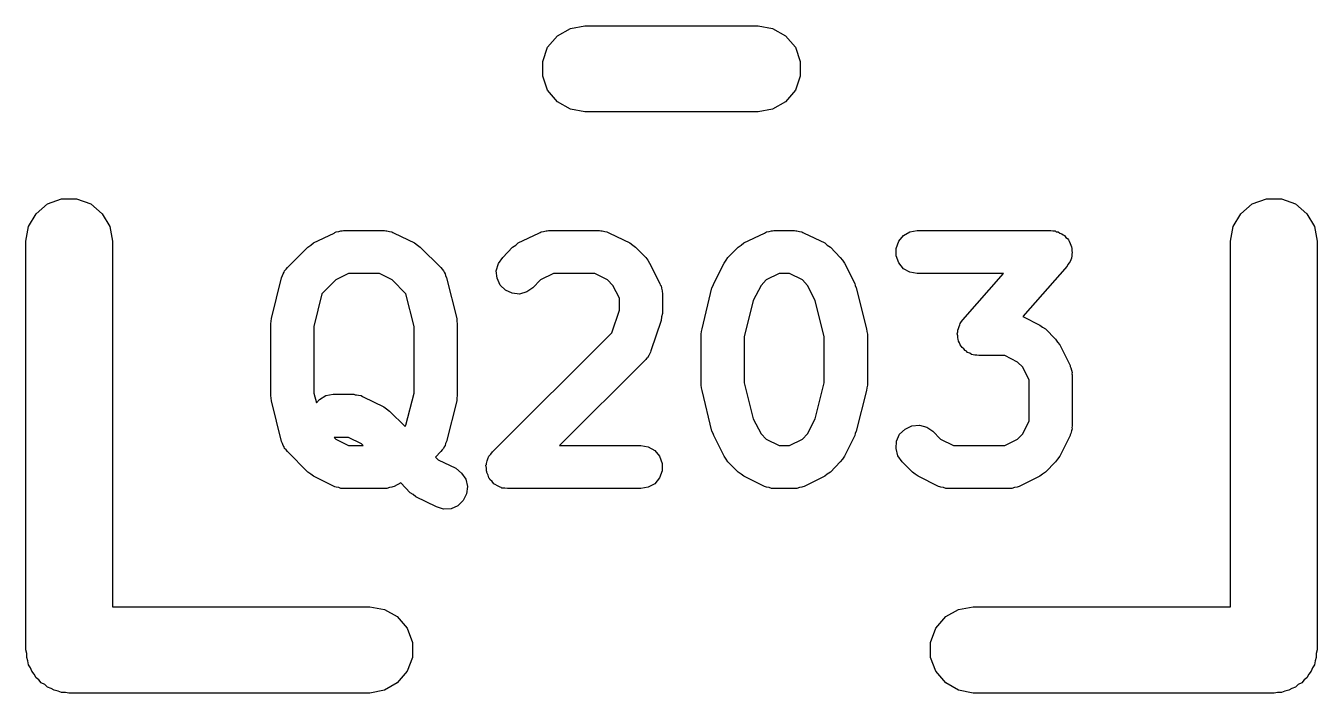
# Model space of a CAD drawing. Extents: x 142.1 to 238.7, y -137.2 to -60.7.
# Drawn here: x 203.19 to 206.19, y -116.192 to -114.64 of the extents above; entities that cross this region are included whole.
import ezdxf

# ---------------------------------------------------------------- set-up
doc = ezdxf.new("R2010")
doc.units = 0
doc.header["$MEASUREMENT"] = 0
doc.layers.add('BLACK', color=7, linetype='CONTINUOUS')

msp = doc.modelspace()

# ---------------------------------------------------------------- linework, layer by layer
at = {"layer": 'Black'}
for p, q in [((204.425, -114.663), (204.455, -114.646)), ((204.455, -114.646), (204.489, -114.64)), ((204.489, -114.64), (204.891, -114.64)), ((204.891, -114.64), (204.925, -114.646)), ((204.925, -114.646), (204.955, -114.663)), ((204.391, -114.723), (204.402, -114.69)), ((204.402, -114.69), (204.425, -114.663)), ((204.955, -114.663), (204.978, -114.69)), ((204.978, -114.69), (204.989, -114.723)), ((204.391, -114.757), (204.391, -114.723)), ((204.989, -114.723), (204.989, -114.757)), ((204.402, -114.79), (204.391, -114.757)), ((204.989, -114.757), (204.978, -114.79)), ((204.425, -114.817), (204.402, -114.79)), ((204.978, -114.79), (204.955, -114.817)), ((204.455, -114.834), (204.425, -114.817)), ((204.489, -114.84), (204.455, -114.834)), ((204.925, -114.834), (204.891, -114.84)), ((204.955, -114.817), (204.925, -114.834)), ((204.891, -114.84), (204.489, -114.84)), ((203.24, -115.054), (203.273, -115.042)), ((203.273, -115.042), (203.308, -115.042)), ((203.308, -115.042), (203.341, -115.054)), ((206.039, -115.054), (206.072, -115.042)), ((206.072, -115.042), (206.107, -115.042)), ((206.107, -115.042), (206.14, -115.054)), ((203.196, -115.107), (203.214, -115.077)), ((203.214, -115.077), (203.24, -115.054)), ((203.341, -115.054), (203.367, -115.077)), ((203.367, -115.077), (203.385, -115.107)), ((205.995, -115.107), (206.013, -115.077)), ((206.013, -115.077), (206.039, -115.054)), ((206.14, -115.054), (206.166, -115.077)), ((206.166, -115.077), (206.184, -115.107)), ((203.19, -115.141), (203.196, -115.107)), ((203.385, -115.107), (203.391, -115.141)), ((205.989, -115.141), (205.995, -115.107)), ((206.184, -115.107), (206.19, -115.141)), ((203.858, -115.145), (203.906, -115.122)), ((203.906, -115.122), (203.908, -115.121)), ((203.908, -115.121), (203.911, -115.119)), ((203.911, -115.119), (203.917, -115.118)), ((203.917, -115.118), (203.922, -115.117)), ((203.922, -115.117), (203.925, -115.117)), ((203.925, -115.117), (203.928, -115.116)), ((203.928, -115.116), (204.023, -115.116)), ((204.023, -115.116), (204.026, -115.117)), ((204.026, -115.117), (204.029, -115.117)), ((204.029, -115.117), (204.035, -115.118)), ((204.035, -115.118), (204.04, -115.119)), ((204.04, -115.119), (204.043, -115.121)), ((204.043, -115.121), (204.046, -115.122)), ((204.046, -115.122), (204.093, -115.145)), ((204.334, -115.145), (204.382, -115.122)), ((204.382, -115.122), (204.385, -115.121)), ((204.385, -115.121), (204.387, -115.119)), ((204.387, -115.119), (204.393, -115.118)), ((204.393, -115.118), (204.399, -115.117)), ((204.399, -115.117), (204.401, -115.117)), ((204.401, -115.117), (204.404, -115.116)), ((204.404, -115.116), (204.523, -115.116)), ((204.523, -115.116), (204.526, -115.117)), ((204.526, -115.117), (204.529, -115.117)), ((204.529, -115.117), (204.535, -115.118)), ((204.535, -115.118), (204.54, -115.119)), ((204.54, -115.119), (204.543, -115.121)), ((204.543, -115.121), (204.546, -115.122)), ((204.546, -115.122), (204.593, -115.145)), ((204.858, -115.145), (204.906, -115.122)), ((204.906, -115.122), (204.908, -115.121)), ((204.908, -115.121), (204.911, -115.119)), ((204.911, -115.119), (204.917, -115.118)), ((204.917, -115.118), (204.922, -115.117)), ((204.922, -115.117), (204.925, -115.117)), ((204.925, -115.117), (204.928, -115.116)), ((204.928, -115.116), (204.976, -115.116)), ((204.976, -115.116), (204.979, -115.117)), ((204.979, -115.117), (204.981, -115.117)), ((204.981, -115.117), (204.987, -115.118)), ((204.987, -115.118), (204.993, -115.119)), ((204.993, -115.119), (204.995, -115.121)), ((204.995, -115.121), (204.998, -115.122)), ((204.998, -115.122), (205.046, -115.145)), ((205.218, -115.141), (205.229, -115.128)), ((205.229, -115.128), (205.244, -115.119)), ((205.244, -115.119), (205.261, -115.116)), ((205.261, -115.116), (205.571, -115.116)), ((205.571, -115.116), (205.576, -115.117)), ((205.576, -115.117), (205.581, -115.117)), ((205.581, -115.117), (205.584, -115.119)), ((205.584, -115.119), (205.588, -115.119)), ((205.588, -115.119), (205.592, -115.122)), ((205.592, -115.122), (205.597, -115.124)), ((205.597, -115.124), (205.6, -115.126)), ((205.6, -115.126), (205.603, -115.128)), ((205.603, -115.128), (205.606, -115.132)), ((205.606, -115.132), (205.61, -115.135)), ((205.61, -115.135), (205.612, -115.138)), ((205.612, -115.138), (205.614, -115.141)), ((203.19, -116.091), (203.19, -115.141)), ((203.391, -115.141), (203.391, -115.991)), ((203.798, -115.202), (203.845, -115.155)), ((203.845, -115.155), (203.852, -115.15)), ((203.852, -115.15), (203.858, -115.145)), ((204.093, -115.145), (204.1, -115.15)), ((204.1, -115.15), (204.106, -115.155)), ((204.106, -115.155), (204.154, -115.202)), ((204.298, -115.179), (204.321, -115.155)), ((204.321, -115.155), (204.328, -115.15)), ((204.328, -115.15), (204.334, -115.145)), ((204.593, -115.145), (204.6, -115.15)), ((204.6, -115.15), (204.606, -115.155)), ((204.606, -115.155), (204.63, -115.179)), ((204.821, -115.179), (204.845, -115.155)), ((204.845, -115.155), (204.852, -115.15)), ((204.852, -115.15), (204.858, -115.145)), ((205.046, -115.145), (205.052, -115.15)), ((205.052, -115.15), (205.059, -115.155)), ((205.059, -115.155), (205.082, -115.179)), ((205.212, -115.158), (205.218, -115.141)), ((205.212, -115.175), (205.212, -115.158)), ((205.614, -115.141), (205.616, -115.146)), ((205.616, -115.146), (205.618, -115.15)), ((205.618, -115.15), (205.619, -115.154)), ((205.619, -115.154), (205.62, -115.158)), ((205.62, -115.158), (205.62, -115.163)), ((205.62, -115.163), (205.621, -115.167)), ((205.621, -115.167), (205.62, -115.171)), ((205.989, -115.991), (205.989, -115.141)), ((206.19, -115.141), (206.19, -116.091)), ((204.283, -115.21), (204.288, -115.193)), ((204.288, -115.193), (204.298, -115.179)), ((204.63, -115.179), (204.635, -115.185)), ((204.635, -115.185), (204.639, -115.192)), ((204.639, -115.192), (204.663, -115.239)), ((204.788, -115.239), (204.812, -115.192)), ((204.812, -115.192), (204.817, -115.185)), ((204.817, -115.185), (204.821, -115.179)), ((205.082, -115.179), (205.087, -115.185)), ((205.087, -115.185), (205.092, -115.192)), ((205.092, -115.192), (205.116, -115.239)), ((205.218, -115.191), (205.212, -115.175)), ((205.229, -115.205), (205.218, -115.191)), ((205.609, -115.199), (205.506, -115.316)), ((205.611, -115.195), (205.609, -115.199)), ((205.614, -115.191), (205.611, -115.195)), ((205.616, -115.188), (205.614, -115.191)), ((205.618, -115.184), (205.616, -115.188)), ((205.619, -115.18), (205.618, -115.184)), ((205.62, -115.175), (205.619, -115.18)), ((205.62, -115.171), (205.62, -115.175)), ((203.761, -115.321), (203.784, -115.226)), ((203.784, -115.226), (203.786, -115.221)), ((203.786, -115.221), (203.788, -115.217)), ((203.788, -115.217), (203.79, -115.213)), ((203.79, -115.213), (203.791, -115.21)), ((203.791, -115.21), (203.795, -115.206)), ((203.795, -115.206), (203.798, -115.202)), ((203.94, -115.216), (203.91, -115.231)), ((204.012, -115.216), (203.94, -115.216)), ((204.041, -115.231), (204.012, -115.216)), ((204.154, -115.202), (204.157, -115.206)), ((204.157, -115.206), (204.16, -115.21)), ((204.16, -115.21), (204.162, -115.213)), ((204.162, -115.213), (204.164, -115.217)), ((204.164, -115.217), (204.165, -115.221)), ((204.165, -115.221), (204.167, -115.226)), ((204.167, -115.226), (204.191, -115.321)), ((204.285, -115.227), (204.283, -115.21)), ((204.292, -115.243), (204.285, -115.227)), ((204.416, -115.216), (204.386, -115.231)), ((204.512, -115.216), (204.416, -115.216)), ((204.541, -115.231), (204.512, -115.216)), ((204.94, -115.216), (204.91, -115.231)), ((204.964, -115.216), (204.94, -115.216)), ((204.994, -115.231), (204.964, -115.216)), ((205.244, -115.213), (205.229, -115.205)), ((205.261, -115.216), (205.244, -115.213)), ((205.461, -115.216), (205.261, -115.216)), ((205.367, -115.324), (205.461, -115.216)), ((203.91, -115.231), (203.878, -115.263)), ((204.073, -115.263), (204.041, -115.231)), ((204.304, -115.255), (204.292, -115.243)), ((204.32, -115.262), (204.304, -115.255)), ((204.354, -115.259), (204.337, -115.264)), ((204.368, -115.249), (204.354, -115.259)), ((204.386, -115.231), (204.368, -115.249)), ((204.554, -115.244), (204.541, -115.231)), ((204.569, -115.273), (204.554, -115.244)), ((204.663, -115.239), (204.664, -115.242)), ((204.664, -115.242), (204.666, -115.245)), ((204.666, -115.245), (204.667, -115.25)), ((204.667, -115.25), (204.668, -115.256)), ((204.668, -115.256), (204.668, -115.259)), ((204.668, -115.259), (204.669, -115.262)), ((204.761, -115.345), (204.784, -115.249)), ((204.784, -115.249), (204.787, -115.244)), ((204.787, -115.244), (204.788, -115.239)), ((204.898, -115.244), (204.88, -115.279)), ((204.91, -115.231), (204.898, -115.244)), ((205.006, -115.244), (204.994, -115.231)), ((205.024, -115.279), (205.006, -115.244)), ((205.116, -115.239), (205.117, -115.244)), ((205.117, -115.244), (205.119, -115.249)), ((205.119, -115.249), (205.143, -115.345)), ((203.878, -115.263), (203.859, -115.339)), ((204.092, -115.339), (204.073, -115.263)), ((204.337, -115.264), (204.32, -115.262)), ((204.569, -115.301), (204.569, -115.273)), ((204.669, -115.262), (204.669, -115.309)), ((204.88, -115.279), (204.859, -115.363)), ((205.045, -115.363), (205.024, -115.279)), ((204.551, -115.354), (204.569, -115.301)), ((204.667, -115.317), (204.666, -115.325)), ((204.669, -115.309), (204.667, -115.317)), ((205.506, -115.316), (205.546, -115.336)), ((203.759, -115.333), (203.76, -115.327)), ((203.759, -115.5), (203.759, -115.333)), ((203.76, -115.327), (203.761, -115.321)), ((203.859, -115.339), (203.859, -115.494)), ((204.092, -115.494), (204.092, -115.339)), ((204.191, -115.321), (204.191, -115.327)), ((204.191, -115.327), (204.192, -115.333)), ((204.192, -115.333), (204.192, -115.5)), ((204.666, -115.325), (204.642, -115.396)), ((204.76, -115.351), (204.761, -115.345)), ((205.143, -115.345), (205.144, -115.351)), ((205.355, -115.348), (205.357, -115.344)), ((205.355, -115.352), (205.355, -115.348)), ((205.357, -115.344), (205.358, -115.339)), ((205.358, -115.339), (205.36, -115.335)), ((205.36, -115.335), (205.361, -115.332)), ((205.361, -115.332), (205.364, -115.328)), ((205.364, -115.328), (205.367, -115.324)), ((205.546, -115.336), (205.552, -115.341)), ((205.552, -115.341), (205.559, -115.345)), ((205.559, -115.345), (205.582, -115.369)), ((204.274, -115.631), (204.551, -115.354)), ((204.759, -115.357), (204.76, -115.351)), ((204.759, -115.476), (204.759, -115.357)), ((204.859, -115.363), (204.859, -115.47)), ((205.045, -115.47), (205.045, -115.363)), ((205.144, -115.351), (205.145, -115.357)), ((205.145, -115.357), (205.145, -115.476)), ((205.354, -115.356), (205.355, -115.352)), ((205.355, -115.361), (205.354, -115.356)), ((205.355, -115.366), (205.355, -115.361)), ((205.356, -115.369), (205.355, -115.366)), ((205.357, -115.373), (205.356, -115.369)), ((205.359, -115.377), (205.357, -115.373)), ((205.361, -115.382), (205.359, -115.377)), ((205.582, -115.369), (205.587, -115.376)), ((205.587, -115.376), (205.592, -115.382)), ((204.637, -115.407), (204.634, -115.412)), ((204.64, -115.402), (204.637, -115.407)), ((204.641, -115.399), (204.64, -115.402)), ((204.642, -115.396), (204.641, -115.399)), ((205.363, -115.385), (205.361, -115.382)), ((205.365, -115.388), (205.363, -115.385)), ((205.369, -115.391), (205.365, -115.388)), ((205.372, -115.395), (205.369, -115.391)), ((205.375, -115.397), (205.372, -115.395)), ((205.378, -115.4), (205.375, -115.397)), ((205.383, -115.401), (205.378, -115.4)), ((205.387, -115.404), (205.383, -115.401)), ((205.391, -115.405), (205.387, -115.404)), ((205.395, -115.406), (205.391, -115.405)), ((205.399, -115.406), (205.395, -115.406)), ((205.404, -115.407), (205.399, -115.406)), ((205.464, -115.407), (205.404, -115.407)), ((205.494, -115.422), (205.464, -115.407)), ((205.592, -115.382), (205.616, -115.43)), ((204.63, -115.416), (204.43, -115.616)), ((204.632, -115.414), (204.63, -115.416)), ((204.634, -115.412), (204.632, -115.414)), ((205.506, -115.434), (205.494, -115.422)), ((205.521, -115.464), (205.506, -115.434)), ((205.616, -115.43), (205.616, -115.432)), ((205.616, -115.432), (205.618, -115.435)), ((205.618, -115.435), (205.619, -115.441)), ((204.859, -115.47), (204.88, -115.554)), ((205.024, -115.554), (205.045, -115.47)), ((205.521, -115.559), (205.521, -115.464)), ((205.619, -115.441), (205.621, -115.446)), ((205.621, -115.446), (205.62, -115.449)), ((205.62, -115.449), (205.621, -115.452)), ((205.621, -115.452), (205.621, -115.571)), ((203.76, -115.506), (203.759, -115.5)), ((203.859, -115.494), (203.865, -115.517)), ((203.872, -115.509), (203.887, -115.5)), ((203.887, -115.5), (203.904, -115.497)), ((203.904, -115.497), (203.952, -115.497)), ((203.952, -115.497), (203.955, -115.498)), ((203.955, -115.498), (203.958, -115.498)), ((203.958, -115.498), (203.963, -115.499)), ((203.963, -115.499), (203.969, -115.5)), ((203.969, -115.5), (203.972, -115.502)), ((204.073, -115.569), (204.092, -115.494)), ((204.192, -115.5), (204.191, -115.506)), ((204.76, -115.482), (204.759, -115.476)), ((204.761, -115.488), (204.76, -115.482)), ((204.784, -115.583), (204.761, -115.488)), ((205.143, -115.488), (205.119, -115.583)), ((205.144, -115.482), (205.143, -115.488)), ((205.145, -115.476), (205.144, -115.482)), ((203.761, -115.512), (203.76, -115.506)), ((203.784, -115.607), (203.761, -115.512)), ((203.865, -115.517), (203.872, -115.509)), ((203.972, -115.502), (203.974, -115.503)), ((203.974, -115.503), (204.022, -115.526)), ((204.022, -115.526), (204.028, -115.531)), ((204.191, -115.512), (204.167, -115.607)), ((204.191, -115.506), (204.191, -115.512)), ((204.028, -115.531), (204.035, -115.536)), ((204.035, -115.536), (204.071, -115.572)), ((204.88, -115.554), (204.898, -115.589)), ((205.006, -115.589), (205.024, -115.554)), ((205.506, -115.589), (205.521, -115.559)), ((204.071, -115.572), (204.073, -115.569)), ((204.787, -115.588), (204.784, -115.583)), ((204.788, -115.593), (204.787, -115.588)), ((204.898, -115.589), (204.91, -115.601)), ((204.994, -115.601), (205.006, -115.589)), ((205.117, -115.588), (205.116, -115.593)), ((205.119, -115.583), (205.117, -115.588)), ((205.22, -115.59), (205.233, -115.578)), ((205.233, -115.578), (205.248, -115.57)), ((205.248, -115.57), (205.266, -115.569)), ((205.266, -115.569), (205.283, -115.573)), ((205.283, -115.573), (205.297, -115.583)), ((205.297, -115.583), (205.315, -115.601)), ((205.494, -115.601), (205.506, -115.589)), ((205.618, -115.588), (205.616, -115.591)), ((205.619, -115.582), (205.618, -115.588)), ((205.621, -115.577), (205.619, -115.582)), ((205.621, -115.571), (205.62, -115.574)), ((205.62, -115.574), (205.621, -115.577)), ((203.786, -115.611), (203.784, -115.607)), ((203.788, -115.616), (203.786, -115.611)), ((203.79, -115.619), (203.788, -115.616)), ((203.791, -115.623), (203.79, -115.619)), ((203.906, -115.597), (203.91, -115.601)), ((203.94, -115.597), (203.906, -115.597)), ((203.91, -115.601), (203.94, -115.616)), ((203.97, -115.612), (203.94, -115.597)), ((203.94, -115.616), (203.974, -115.616)), ((203.974, -115.616), (203.97, -115.612)), ((204.162, -115.619), (204.16, -115.623)), ((204.164, -115.616), (204.162, -115.619)), ((204.165, -115.611), (204.164, -115.616)), ((204.167, -115.607), (204.165, -115.611)), ((204.43, -115.616), (204.619, -115.616)), ((204.619, -115.616), (204.636, -115.619)), ((204.636, -115.619), (204.651, -115.628)), ((204.812, -115.641), (204.788, -115.593)), ((204.91, -115.601), (204.94, -115.616)), ((204.94, -115.616), (204.964, -115.616)), ((204.964, -115.616), (204.994, -115.601)), ((205.116, -115.593), (205.092, -115.641)), ((205.212, -115.623), (205.213, -115.606)), ((205.213, -115.606), (205.22, -115.59)), ((205.315, -115.601), (205.345, -115.616)), ((205.345, -115.616), (205.464, -115.616)), ((205.464, -115.616), (205.494, -115.601)), ((205.616, -115.593), (205.592, -115.641)), ((205.616, -115.591), (205.616, -115.593)), ((203.795, -115.626), (203.791, -115.623)), ((203.798, -115.63), (203.795, -115.626)), ((203.845, -115.678), (203.798, -115.63)), ((204.154, -115.63), (204.142, -115.643)), ((204.142, -115.643), (204.148, -115.649)), ((204.148, -115.649), (204.189, -115.669)), ((204.157, -115.626), (204.154, -115.63)), ((204.16, -115.623), (204.157, -115.626)), ((204.262, -115.652), (204.264, -115.645)), ((204.264, -115.645), (204.265, -115.643)), ((204.265, -115.643), (204.266, -115.641)), ((204.266, -115.641), (204.27, -115.636)), ((204.27, -115.636), (204.274, -115.631)), ((204.651, -115.628), (204.662, -115.641)), ((204.662, -115.641), (204.668, -115.658)), ((204.817, -115.648), (204.812, -115.641)), ((204.821, -115.654), (204.817, -115.648)), ((205.087, -115.648), (205.082, -115.654)), ((205.092, -115.641), (205.087, -115.648)), ((205.216, -115.64), (205.212, -115.623)), ((205.226, -115.654), (205.216, -115.64)), ((205.587, -115.648), (205.582, -115.654)), ((205.592, -115.641), (205.587, -115.648)), ((203.852, -115.683), (203.845, -115.678)), ((204.189, -115.669), (204.202, -115.68)), ((204.259, -115.662), (204.26, -115.66)), ((204.26, -115.669), (204.259, -115.662)), ((204.26, -115.658), (204.262, -115.652)), ((204.26, -115.66), (204.26, -115.658)), ((204.26, -115.675), (204.26, -115.669)), ((204.261, -115.677), (204.26, -115.675)), ((204.261, -115.679), (204.261, -115.677)), ((204.264, -115.685), (204.261, -115.679)), ((204.668, -115.675), (204.662, -115.691)), ((204.668, -115.658), (204.668, -115.675)), ((204.845, -115.678), (204.821, -115.654)), ((204.852, -115.683), (204.845, -115.678)), ((205.059, -115.678), (205.052, -115.683)), ((205.082, -115.654), (205.059, -115.678)), ((205.25, -115.678), (205.226, -115.654)), ((205.256, -115.683), (205.25, -115.678)), ((205.559, -115.678), (205.552, -115.683)), ((205.582, -115.654), (205.559, -115.678)), ((203.858, -115.687), (203.852, -115.683)), ((203.906, -115.711), (203.858, -115.687)), ((204.061, -115.703), (204.046, -115.711)), ((204.083, -115.726), (204.061, -115.703)), ((204.202, -115.68), (204.212, -115.694)), ((204.212, -115.694), (204.216, -115.711)), ((204.266, -115.691), (204.264, -115.685)), ((204.267, -115.693), (204.266, -115.691)), ((204.268, -115.695), (204.267, -115.693)), ((204.273, -115.7), (204.268, -115.695)), ((204.277, -115.705), (204.273, -115.7)), ((204.279, -115.706), (204.277, -115.705)), ((204.28, -115.707), (204.279, -115.706)), ((204.286, -115.71), (204.28, -115.707)), ((204.292, -115.713), (204.286, -115.71)), ((204.651, -115.705), (204.636, -115.713)), ((204.662, -115.691), (204.651, -115.705)), ((204.858, -115.687), (204.852, -115.683)), ((204.906, -115.711), (204.858, -115.687)), ((205.046, -115.687), (204.998, -115.711)), ((205.052, -115.683), (205.046, -115.687)), ((205.263, -115.687), (205.256, -115.683)), ((205.31, -115.711), (205.263, -115.687)), ((205.546, -115.687), (205.498, -115.711)), ((205.552, -115.683), (205.546, -115.687)), ((203.908, -115.712), (203.906, -115.711)), ((203.911, -115.713), (203.908, -115.712)), ((203.917, -115.714), (203.911, -115.713)), ((203.922, -115.716), (203.917, -115.714)), ((203.925, -115.716), (203.922, -115.716)), ((203.928, -115.716), (203.925, -115.716)), ((204.023, -115.716), (203.928, -115.716)), ((204.026, -115.716), (204.023, -115.716)), ((204.029, -115.716), (204.026, -115.716)), ((204.035, -115.714), (204.029, -115.716)), ((204.04, -115.713), (204.035, -115.714)), ((204.043, -115.712), (204.04, -115.713)), ((204.046, -115.711), (204.043, -115.712)), ((204.09, -115.73), (204.083, -115.726)), ((204.096, -115.735), (204.09, -115.73)), ((204.144, -115.759), (204.096, -115.735)), ((204.214, -115.728), (204.206, -115.744)), ((204.216, -115.711), (204.214, -115.728)), ((204.294, -115.714), (204.292, -115.713)), ((204.296, -115.715), (204.294, -115.714)), ((204.303, -115.715), (204.296, -115.715)), ((204.309, -115.716), (204.303, -115.715)), ((204.619, -115.716), (204.309, -115.716)), ((204.636, -115.713), (204.619, -115.716)), ((204.908, -115.712), (204.906, -115.711)), ((204.911, -115.713), (204.908, -115.712)), ((204.917, -115.714), (204.911, -115.713)), ((204.922, -115.716), (204.917, -115.714)), ((204.925, -115.716), (204.922, -115.716)), ((204.928, -115.716), (204.925, -115.716)), ((204.976, -115.716), (204.928, -115.716)), ((204.979, -115.716), (204.976, -115.716)), ((204.981, -115.716), (204.979, -115.716)), ((204.987, -115.714), (204.981, -115.716)), ((204.993, -115.713), (204.987, -115.714)), ((204.995, -115.712), (204.993, -115.713)), ((204.998, -115.711), (204.995, -115.712)), ((205.313, -115.712), (205.31, -115.711)), ((205.316, -115.713), (205.313, -115.712)), ((205.322, -115.714), (205.316, -115.713)), ((205.327, -115.716), (205.322, -115.714)), ((205.33, -115.716), (205.327, -115.716)), ((205.333, -115.716), (205.33, -115.716)), ((205.476, -115.716), (205.333, -115.716)), ((205.479, -115.716), (205.476, -115.716)), ((205.481, -115.716), (205.479, -115.716)), ((205.487, -115.714), (205.481, -115.716)), ((205.493, -115.713), (205.487, -115.714)), ((205.495, -115.712), (205.493, -115.713)), ((205.498, -115.711), (205.495, -115.712)), ((204.16, -115.764), (204.144, -115.759)), ((204.178, -115.763), (204.16, -115.764)), ((204.194, -115.756), (204.178, -115.763)), ((204.206, -115.744), (204.194, -115.756)), ((203.391, -115.991), (203.989, -115.991)), ((203.989, -115.991), (204.023, -115.997)), ((204.023, -115.997), (204.053, -116.014)), ((205.327, -116.014), (205.357, -115.997)), ((205.357, -115.997), (205.391, -115.991)), ((205.391, -115.991), (205.989, -115.991)), ((204.053, -116.014), (204.076, -116.041)), ((205.304, -116.041), (205.327, -116.014)), ((204.076, -116.041), (204.088, -116.074)), ((205.292, -116.074), (205.304, -116.041)), ((203.192, -116.1), (203.19, -116.091)), ((203.192, -116.109), (203.192, -116.1)), ((204.088, -116.074), (204.088, -116.109)), ((205.292, -116.109), (205.292, -116.074)), ((206.19, -116.091), (206.188, -116.1)), ((206.188, -116.1), (206.188, -116.109)), ((203.195, -116.117), (203.192, -116.109)), ((203.196, -116.126), (203.195, -116.117)), ((203.201, -116.133), (203.196, -116.126)), ((204.088, -116.109), (204.076, -116.141)), ((205.304, -116.141), (205.292, -116.109)), ((206.184, -116.126), (206.179, -116.133)), ((206.185, -116.117), (206.184, -116.126)), ((206.188, -116.109), (206.185, -116.117)), ((203.204, -116.141), (203.201, -116.133)), ((203.209, -116.148), (203.204, -116.141)), ((203.214, -116.156), (203.209, -116.148)), ((203.22, -116.161), (203.214, -116.156)), ((204.076, -116.141), (204.053, -116.168)), ((205.327, -116.168), (205.304, -116.141)), ((206.166, -116.156), (206.16, -116.161)), ((206.171, -116.148), (206.166, -116.156)), ((206.176, -116.141), (206.171, -116.148)), ((206.179, -116.133), (206.176, -116.141)), ((203.226, -116.168), (203.22, -116.161)), ((203.234, -116.172), (203.226, -116.168)), ((203.24, -116.178), (203.234, -116.172)), ((203.249, -116.181), (203.24, -116.178)), ((203.256, -116.185), (203.249, -116.181)), ((203.265, -116.187), (203.256, -116.185)), ((203.273, -116.19), (203.265, -116.187)), ((203.282, -116.19), (203.273, -116.19)), ((203.29, -116.192), (203.282, -116.19)), ((204.023, -116.185), (203.989, -116.192)), ((204.053, -116.168), (204.023, -116.185)), ((205.357, -116.185), (205.327, -116.168)), ((205.391, -116.192), (205.357, -116.185)), ((206.098, -116.19), (206.09, -116.192)), ((206.107, -116.19), (206.098, -116.19)), ((206.115, -116.187), (206.107, -116.19)), ((206.124, -116.185), (206.115, -116.187)), ((206.131, -116.181), (206.124, -116.185)), ((206.14, -116.178), (206.131, -116.181)), ((206.146, -116.172), (206.14, -116.178)), ((206.154, -116.168), (206.146, -116.172)), ((206.16, -116.161), (206.154, -116.168)), ((203.989, -116.192), (203.29, -116.192)), ((206.09, -116.192), (205.391, -116.192))]:
    msp.add_line(p, q, dxfattribs=at)

doc.saveas('drawing.dxf')
